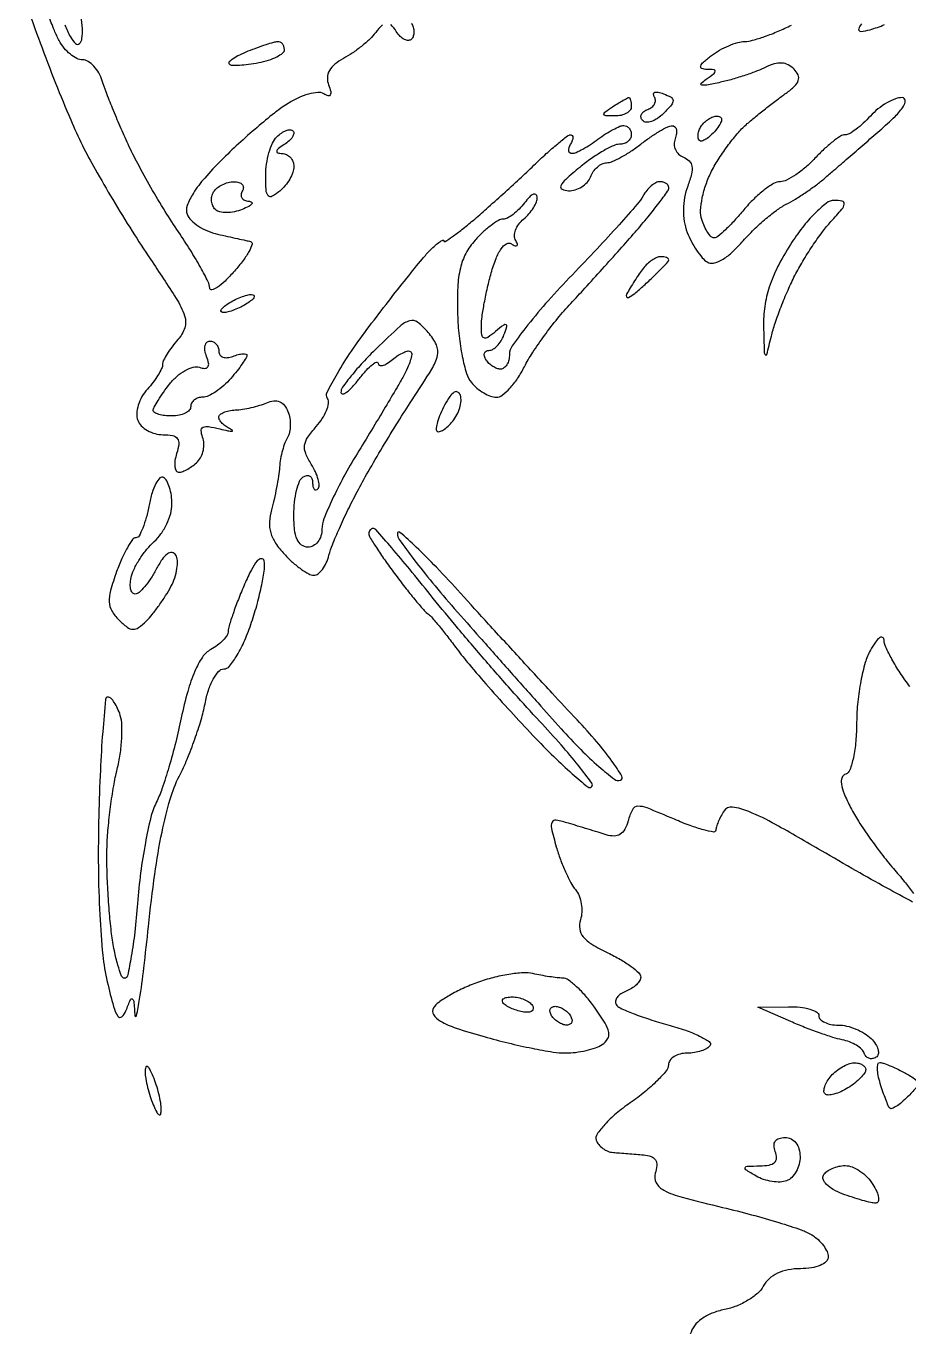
# Model space of a CAD drawing. Extents: x 0 to 102, y 0 to 135.
# Drawn here: x 52.32 to 60.29, y 84.24 to 95.99 of the extents above; entities that cross this region are included whole.
import ezdxf

# ---------------------------------------------------------------- set-up
doc = ezdxf.new("R2010")
doc.units = 0
doc.header["$MEASUREMENT"] = 0

msp = doc.modelspace()

# ---------------------------------------------------------------- linework, layer by layer
for points in [[(52.323381, 96.183348, 0.006838), (52.446433, 95.837102, 0.005697), (52.586404, 95.472488, 0.005755), (52.722183, 95.141643, 0.015534), (52.828522, 94.911006, 0.012869), (52.942819, 94.696113, 0.005879), (53.102487, 94.421286, 0.005818), (53.277543, 94.135577, 0.007978), (53.442077, 93.882958, -0.005807), (53.674665, 93.529221, -0.060254), (53.75026, 93.372592, -0.159661), (53.751625, 93.264706, -0.108311), (53.6901, 93.157197, 0.021214), (53.637159, 93.093461, 0.024453), (53.592426, 93.02833, 0.02458), (53.560381, 92.970196, 0.114149), (53.5518, 92.9331, -0.113682), (53.543269, 92.896064, -0.024747), (53.511509, 92.83824, -0.024578), (53.467144, 92.773516, -0.021383), (53.41464, 92.710262, 0.055548), (53.365889, 92.642633, 0.053335), (53.33243, 92.56502, 0.057722), (53.318291, 92.489527, 0.109494), (53.327384, 92.428651, 0.105094), (53.359674, 92.378915, 0.066639), (53.414787, 92.336802, 0.062548), (53.483237, 92.308309, 0.067482), (53.554846, 92.2986, -0.045119), (53.64147, 92.290767, -0.191947), (53.684691, 92.263692, -0.191997), (53.697431, 92.214315, -0.045145), (53.6787, 92.1294, 0.03796), (53.663416, 92.064545, 0.067942), (53.662329, 92.009902, 0.106771), (53.674707, 91.97359, 0.263223), (53.698379, 91.9602, 0.093453), (53.733156, 91.966757, 0.035207), (53.778084, 91.98808, 0.033366), (53.824936, 92.018789, 0.034636), (53.866669, 92.055109, 0.082538), (53.899347, 92.100815, 0.062377), (53.919455, 92.159255, 0.062249), (53.924558, 92.220984, 0.081313), (53.913091, 92.276372, -0.07408), (53.899974, 92.335441, -0.30647), (53.917346, 92.365494, -0.154817), (53.966011, 92.372585, -0.021197), (54.067752, 92.351444, 0.008194), (54.140677, 92.334301, 0.046697), (54.180161, 92.329493, 0.674016), (54.183058, 92.336112, 0.091907), (54.16515, 92.348731, -0.043), (54.12469, 92.371709, -0.048397), (54.090464, 92.400488, -0.054517), (54.066908, 92.430467, -0.140173), (54.0594, 92.456721, -0.22034), (54.070144, 92.479918, -0.072069), (54.10289, 92.500421, -0.055868), (54.15076, 92.515434, -0.038131), (54.20745, 92.522042, 0.028994), (54.274085, 92.52858, 0.017325), (54.352293, 92.543655, 0.017316), (54.429391, 92.564139, 0.028603), (54.492633, 92.587333, -0.076511), (54.55481, 92.603606, -0.125815), (54.60829, 92.595684, -0.125896), (54.651382, 92.563072, -0.076666), (54.683257, 92.507328, -0.052153), (54.699434, 92.447053, -0.044355), (54.703999, 92.381312, -0.046464), (54.697107, 92.32014, -0.087354), (54.678751, 92.274088, 0.05173), (54.655508, 92.225998, 0.021295), (54.633796, 92.156853, 0.020797), (54.616619, 92.08007, 0.025081), (54.60716, 92.006772, -0.018396), (54.597739, 91.925201, -0.008964), (54.580037, 91.821886, -0.008879), (54.557756, 91.714928, -0.01269), (54.533913, 91.620972, 0.056269), (54.515966, 91.510796, 0.083235), (54.527373, 91.413772, 0.076468), (54.571034, 91.319999, 0.040429), (54.650825, 91.219122, 0.023128), (54.724969, 91.146572, 0.027218), (54.801735, 91.085272, 0.027748), (54.871029, 91.041446, 0.127805), (54.916616, 91.0296, 0.168322), (54.954231, 91.042632, 0.064408), (54.993529, 91.082746, 0.054318), (55.028461, 91.141292, 0.043439), (55.053153, 91.210522, -0.032057), (55.084549, 91.305305, -0.008386), (55.147078, 91.452899, -0.008485), (55.224129, 91.61894, -0.008592), (55.30646, 91.781572, -0.008812), (55.406115, 91.962511, -0.004486), (55.537383, 92.186535, -0.004455), (55.676927, 92.415206, -0.006655), (55.803313, 92.61233, 0.007576), (55.98074, 92.890186, 0.079513), (56.03245, 93.014411, 0.171262), (56.022596, 93.109303, 0.066444), (55.949695, 93.221697, 0.048482), (55.853028, 93.314649, 0.247052), (55.782063, 93.327894, 0.11093), (55.695586, 93.278283, 0.007101), (55.482284, 93.077167, 0.012794), (55.358721, 92.951008, 0.01759), (55.254743, 92.831071, 0.014359), (55.176159, 92.727776, 0.162145), (55.161156, 92.6793, 0.461891), (55.176764, 92.666574, 0.117474), (55.211029, 92.681679, 0.045796), (55.26465, 92.730701, 0.018714), (55.3284, 92.8062, -0.016424), (55.392128, 92.882378, -0.038204), (55.445793, 92.933891, -0.085828), (55.481023, 92.953937, -0.511559), (55.495719, 92.943891, 0.287772), (55.507867, 92.925586, 0.169876), (55.534925, 92.923199, 0.078056), (55.576873, 92.941151, 0.033154), (55.626544, 92.977097, -0.028601), (55.678563, 93.015467, -0.043048), (55.728198, 93.042089, -0.051786), (55.769056, 93.054853, -0.251273), (55.791528, 93.048072, -0.240214), (55.799578, 93.023275, -0.033018), (55.787155, 92.968645, -0.031945), (55.762306, 92.901301, -0.02187), (55.726033, 92.828289, -0.006973), (55.667594, 92.725929, -0.001422), (55.561133, 92.546523, -0.001498), (55.436154, 92.338684, -0.001405), (55.30725, 92.127109, 0.012877), (55.185782, 91.91704, 0.015577), (55.083192, 91.713749, 0.01425), (55.007767, 91.539115, 0.095087), (54.99, 91.446537, -0.076236), (54.980441, 91.38421, -0.089424), (54.952723, 91.331321, -0.100747), (54.911495, 91.295965, -0.127702), (54.8631, 91.2834, -0.162841), (54.806643, 91.302288, -0.129215), (54.76657, 91.353068, -0.076643), (54.74319, 91.441633, -0.026284), (54.7362, 91.574507, -0.026918), (54.742411, 91.689788, -0.033489), (54.761051, 91.795461, -0.035556), (54.788086, 91.879097, -0.159713), (54.8208, 91.9179, -0.100119), (54.853054, 91.92982, -0.176926), (54.880549, 91.924367, -0.168389), (54.898967, 91.902102, -0.089607), (54.9054, 91.866493, 0.045364), (54.908724, 91.829936, 0.134074), (54.919548, 91.807407, 0.25958), (54.935365, 91.801662, 0.157752), (54.953562, 91.810962, 0.215492), (54.964924, 91.841064, 0.050137), (54.955893, 91.895708, 0.04295), (54.931646, 91.962172, 0.030656), (54.893867, 92.031829, -0.042158), (54.843336, 92.130334, -0.130741), (54.833755, 92.203783, -0.119469), (54.861694, 92.276221, -0.032422), (54.938593, 92.373137, 0.039094), (54.993173, 92.443839, 0.049906), (55.031134, 92.516837, 0.058787), (55.048498, 92.58149, 0.176424), (55.039363, 92.625571, -0.262073), (55.037022, 92.682693, -0.013438), (55.128816, 92.851307, -0.01853), (55.255952, 93.052985, -0.012095), (55.416641, 93.27631, -0.003042), (55.589874, 93.502313, -0.003662), (55.755533, 93.712535, -0.003133), (55.897395, 93.887611, -0.024542), (55.967765, 93.965251, -0.01489), (56.014639, 94.009413, -0.031545), (56.053952, 94.040099, -0.053047), (56.080953, 94.05463, -0.53291), (56.0898, 94.048687, 0.590966), (56.100737, 94.042665, 0.011548), (56.167198, 94.086905, 0.014919), (56.252177, 94.150205, 0.008025), (56.353282, 94.232994, 0.005723), (56.474633, 94.338063, 0.003015), (56.623062, 94.471188, 0.002999), (56.773432, 94.609352, 0.004617), (56.901687, 94.73085, -0.007971), (57.014398, 94.836198, -0.011637), (57.117246, 94.925033, -0.007234), (57.205339, 94.9955, -0.166571), (57.235398, 95.0058, -0.244666), (57.249345, 94.998541, -0.16454), (57.254495, 94.980949, -0.087781), (57.248496, 94.953666, -0.040528), (57.2319, 94.9212, 0.057732), (57.216793, 94.888963, 0.130142), (57.215078, 94.862242, 0.201145), (57.226466, 94.845298, 0.156598), (57.248057, 94.839291, 0.095989), (57.28457, 94.847866, 0.019315), (57.344634, 94.877677, 0.019743), (57.412828, 94.918444, 0.01732), (57.48072, 94.966191, -0.018293), (57.54861, 95.01374, -0.021005), (57.616801, 95.053913, -0.020657), (57.676838, 95.082847, -0.102298), (57.71337, 95.0904, -0.122851), (57.739468, 95.083889, -0.100768), (57.761699, 95.065549, -0.091028), (57.776634, 95.038116, -0.07942), (57.7818, 95.0058, -0.124036), (57.773663, 94.973502, -0.100338), (57.750736, 94.945928, -0.090247), (57.716447, 94.927322, -0.078453), (57.67605, 94.92078, 0.109484), (57.619681, 94.908052, 0.021314), (57.52681, 94.859372, 0.021717), (57.421424, 94.791995, 0.018593), (57.3165, 94.712322, 0.010462), (57.189676, 94.603851, 0.097301), (57.14637, 94.546687, 0.410922), (57.156987, 94.515222, 0.111814), (57.213405, 94.501242, 0.077853), (57.274656, 94.509575, 0.066403), (57.334145, 94.536371, 0.068341), (57.382923, 94.576817, 0.094183), (57.412806, 94.6251, -0.060809), (57.438631, 94.673765, -0.059213), (57.475603, 94.715276, -0.064331), (57.517604, 94.743788, -0.112586), (57.558201, 94.753881, 0.097869), (57.608828, 94.764914, 0.021925), (57.688623, 94.803807, 0.02194), (57.778333, 94.857734, 0.019673), (57.8664, 94.9212, -0.014772), (57.952691, 94.984681, -0.018081), (58.037069, 95.038593, -0.016759), (58.110202, 95.07844, -0.110302), (58.150401, 95.088519, -0.199793), (58.17411, 95.079365, -0.147848), (58.18809, 95.054627, -0.095624), (58.189246, 95.016297, -0.051517), (58.176893, 94.970501, 0.099646), (58.168545, 94.92121, 0.098086), (58.179829, 94.872227, 0.0978), (58.208976, 94.831134, 0.098434), (58.251495, 94.80432, -0.103883), (58.304487, 94.770097, -0.161818), (58.328862, 94.72205, -0.10144), (58.32508, 94.651495, -0.026901), (58.290548, 94.543518, 0.046171), (58.262091, 94.441112, 0.042161), (58.251751, 94.332025, 0.042707), (58.259865, 94.224239, 0.050749), (58.286276, 94.125718, 0.030182), (58.323491, 94.043197, 0.02776), (58.371314, 93.963328, 0.02885), (58.422043, 93.896972, 0.076858), (58.467238, 93.858361, 0.192948), (58.524246, 93.848437, 0.077941), (58.599346, 93.877084, 0.055783), (58.68661, 93.940901, 0.029395), (58.78011, 94.037493, -0.021199), (58.874089, 94.137816, -0.01684), (58.983527, 94.23814, -0.017152), (59.091451, 94.324348, -0.040301), (59.178827, 94.379023, 0.018041), (59.262894, 94.426562, 0.010852), (59.359228, 94.488641, 0.010862), (59.45245, 94.554613, 0.01861), (59.526824, 94.614119, 0.000516), (59.60997, 94.686028, 0.000149), (59.738153, 94.797184, 0.00015), (59.882519, 94.922526, 0.00016), (60.0237, 95.045256, 0.01386), (60.16146, 95.171966, 0.049609), (60.238464, 95.263332, 0.162323), (60.253609, 95.316131, 0.3969), (60.227162, 95.341911, 0.09586), (60.164572, 95.330898, 0.039983), (60.086882, 95.293825, 0.037661), (60.007658, 95.239574, 0.039897), (59.9391, 95.175, -0.02256), (59.874936, 95.110227, -0.026993), (59.80877, 95.055502, -0.027362), (59.749185, 95.016263, -0.132681), (59.710448, 95.0058, 0.145004), (59.669894, 94.993786, 0.021437), (59.599529, 94.943672, 0.022668), (59.519492, 94.875286, 0.01775), (59.438909, 94.7943, -0.027407), (59.355192, 94.713351, -0.030316), (59.265776, 94.644928, -0.031759), (59.18321, 94.596655, -0.11692), (59.12477, 94.5828, 0.134393), (59.065735, 94.56664, 0.031139), (58.97976, 94.508246, 0.029963), (58.885931, 94.426152, 0.025428), (58.797, 94.329, -0.012783), (58.712421, 94.231778, -0.017919), (58.631703, 94.149754, -0.014349), (58.561723, 94.087266, -0.176861), (58.52868, 94.0752, -0.200575), (58.502581, 94.086108, -0.046679), (58.471858, 94.12366, -0.041018), (58.441988, 94.177006, -0.030287), (58.417642, 94.240172, -0.091638), (58.407325, 94.322571, -0.035566), (58.422206, 94.437019, -0.033726), (58.456449, 94.561801, -0.035513), (58.506706, 94.678627, -0.02418), (58.574015, 94.794673, -0.017511), (58.659516, 94.917276, -0.017758), (58.749148, 95.02823, -0.036446), (58.828315, 95.107006, -0.006569), (58.90961, 95.175054, -0.004264), (59.005273, 95.251667, -0.004287), (59.099967, 95.32488, -0.008121), (59.1777, 95.381955, 0.032826), (59.255476, 95.445201, 0.126036), (59.28895, 95.497231, 0.186793), (59.286549, 95.546807, 0.090283), (59.250233, 95.600142, 0.083467), (59.197765, 95.638106, 0.098159), (59.138632, 95.654099, 0.086045), (59.071765, 95.647172, 0.049975), (58.996433, 95.61754, -0.026641), (58.918428, 95.582578, -0.011404), (58.810904, 95.543903, -0.011247), (58.694178, 95.507798, -0.014544), (58.5855, 95.480233, -0.00777), (58.463282, 95.454977, -0.104166), (58.417751, 95.455858, -0.592586), (58.413108, 95.472378, -0.045016), (58.4586, 95.509535, 0.009827), (58.528483, 95.558855, 0.223487), (58.539898, 95.579908, 0.40454), (58.528223, 95.593443, 0.019899), (58.46358, 95.596705, -0.084652), (58.418119, 95.604955, -0.407392), (58.407792, 95.626407, -0.133823), (58.431886, 95.662303, -0.016507), (58.50588, 95.722209, -0.033538), (58.57867, 95.769952, -0.02811), (58.661532, 95.810723, -0.029042), (58.741762, 95.839372, -0.066345), (58.805152, 95.849109, 0.062642), (58.875786, 95.859427, 0.016466), (58.985118, 95.893617, 0.016455), (59.108003, 95.941128, 0.0162), (59.228152, 95.996848, -0.005911)], [(55.536152, 96.000576, 0.024472), (55.474842, 95.929069, -0.038927), (55.421593, 95.870475, -0.019697), (55.346302, 95.804978, -0.019438), (55.262795, 95.743104, -0.027356), (55.1835, 95.695128, 0.048588), (55.104899, 95.642896, 0.094675), (55.056665, 95.585444, 0.116979), (55.038921, 95.52296, 0.102914), (55.049827, 95.455931, -0.027378), (55.068958, 95.39655, -0.190191), (55.065402, 95.366801, -0.35632), (55.045608, 95.358633, -0.065174), (55.006766, 95.376138, 0.160817), (54.953628, 95.388842, 0.046541), (54.86951, 95.373774, 0.041596), (54.772212, 95.337882, 0.034066), (54.675145, 95.284266, 0.025007), (54.560518, 95.201953, 0.008735), (54.403915, 95.072641, 0.00865), (54.236252, 94.924097, 0.009992), (54.081857, 94.776678, 0.018134), (53.931488, 94.615997, 0.038103), (53.829462, 94.478915, 0.050462), (53.773761, 94.367281, 0.184136), (53.773933, 94.289497, 0.107335), (53.809209, 94.235685, 0.048673), (53.875078, 94.182482, 0.045115), (53.958421, 94.137816, 0.04652), (54.047581, 94.10937, -0.000419), (54.138537, 94.089345, -0.000453), (54.227165, 94.06967, -0.000426), (54.30317, 94.052658, -0.002182), (54.345335, 94.042988, -0.431504), (54.359087, 94.019315, -0.052367), (54.333335, 93.957213, -0.036686), (54.279015, 93.872666, -0.019139), (54.199958, 93.775438, -0.018528), (54.115285, 93.685995, -0.042685), (54.043931, 93.627054, -0.094751), (53.997129, 93.606368, -0.473916), (53.977473, 93.621557, 0.110211), (53.962902, 93.679272, 0.010173), (53.893449, 93.81037, 0.012726), (53.802471, 93.96459, 0.009645), (53.695188, 94.129157, -0.011432), (53.575382, 94.314376, -0.007638), (53.446408, 94.531499, -0.007692), (53.327773, 94.745926, -0.014962), (53.240924, 94.9212, -0.005398), (53.16973, 95.080915, -0.005023), (53.100234, 95.245985, -0.005012), (53.041408, 95.393949, -0.016912), (53.007235, 95.49225, 0.053063), (52.975872, 95.565052, 0.059321), (52.930812, 95.626685, 0.067793), (52.879569, 95.668601, 0.138433), (52.829976, 95.6826, -0.118544), (52.777954, 95.695109, -0.054165), (52.719163, 95.733644, -0.049349), (52.663095, 95.789897, -0.048473), (52.618755, 95.856368, -0.025219), (52.575412, 95.948203, -0.007945), (52.519837, 96.089536, -0.007913)], [(52.669484, 95.998661, 0.041094), (52.719932, 95.891272, 0.064018), (52.76675, 95.829579, 0.416666), (52.801873, 95.829433, 0.169676), (52.82418, 95.875701, 0.036738), (52.827752, 95.965736, 0.034375), (52.816412, 96.075969, 0.027023)], [(55.797179, 96.015371, -0.067766), (55.81435, 95.976738, -0.070172), (55.820297, 95.935382, -0.077348), (55.814538, 95.897712, -0.120407), (55.797572, 95.869772, -0.201869), (55.770044, 95.858552, -0.114423), (55.734493, 95.867223, -0.080797), (55.695897, 95.895265, -0.050248), (55.660592, 95.93885, 0.035271), (55.61157, 96.003213, 0.229395)], [(59.858618, 96.007492, 0.103346), (59.833677, 95.963263, 0.531342), (59.85201, 95.940091, 0.050825), (59.937009, 95.955285, 0.031137), (60.067851, 96.001673, 0.014837)], [(60.295569, 90.025491, -0.016831), (60.207463, 90.149443, -0.019621), (60.132555, 90.272989, -0.018982), (60.077852, 90.381257, -0.101518), (60.063002, 90.445385, 0.254319), (60.049744, 90.468366, 0.306919), (60.025369, 90.467241, 0.079489), (59.985964, 90.426637, 0.023119), (59.9391, 90.3528, 0.060658), (59.892347, 90.241645, 0.02206), (59.852831, 90.07503, 0.021493), (59.825234, 89.887062, 0.023989), (59.815198, 89.7042, -0.01953), (59.807239, 89.530982, -0.03066), (59.785524, 89.383588, -0.032117), (59.754675, 89.272888, -0.232311), (59.716418, 89.235173, 0.228106), (59.683405, 89.203143, 0.124706), (59.677429, 89.145799, 0.063667), (59.701896, 89.05789, 0.019661), (59.7603, 88.933165, 0.023281), (59.832287, 88.808538, 0.011131), (59.935601, 88.655105, 0.011009), (60.050804, 88.499369, 0.015407), (60.160946, 88.365842, -0.010625), (60.256905, 88.25175, -0.020558), (60.327801, 88.155915, -0.021971)], [(60.320466, 88.079209, -0.001666), (60.083757, 88.207926, -0.004629), (59.810296, 88.361119, -0.003011), (59.497121, 88.542902, 0.005962), (59.083033, 88.780004, 0.029925), (58.842437, 88.89571, 0.059765), (58.693627, 88.936741, 0.297233), (58.618502, 88.902452, 0.020593), (58.590576, 88.854083, 0.020688), (58.566769, 88.803653, 0.021031), (58.549739, 88.758082, 0.073669), (58.544495, 88.727256, -0.458809), (58.525387, 88.711516, -0.022063), (58.434149, 88.731476, -0.02335), (58.313663, 88.769565, -0.013022), (58.170665, 88.8265, 0.005755), (57.923413, 88.929132, 0.104339), (57.839635, 88.94386, 0.272777), (57.790949, 88.912893, 0.054031), (57.752664, 88.812319, -0.057619), (57.723098, 88.736294, -0.130615), (57.681555, 88.691319, -0.143225), (57.625929, 88.675277, -0.075097), (57.554148, 88.686395, 0.000786), (57.482182, 88.708815, 0.000393), (57.391119, 88.736948, 0.00039), (57.296838, 88.765914, 0.000577), (57.214075, 88.791167, 0.028352), (57.103622, 88.817997, 0.331529), (57.066198, 88.799519, 0.179999), (57.059934, 88.745626, 0.009709), (57.104771, 88.576998, 0.018636), (57.141513, 88.464838, 0.016894), (57.18761, 88.351931, 0.01719), (57.235756, 88.253714, 0.050685), (57.277635, 88.191361, -0.079898), (57.310374, 88.135901, -0.052302), (57.330166, 88.064192, -0.051303), (57.334911, 87.988092, -0.066872), (57.322857, 87.91943, 0.112898), (57.315999, 87.83648, 0.137878), (57.347376, 87.765531, 0.085102), (57.426213, 87.697688, 0.02396), (57.569668, 87.620639, -0.019712), (57.683325, 87.560832, -0.027689), (57.779235, 87.498109, -0.026834), (57.849708, 87.440159, -0.210256), (57.8664, 87.40222, -0.141184), (57.85685, 87.369072, -0.060582), (57.827548, 87.332988, -0.053215), (57.784734, 87.299664, -0.047203), (57.734138, 87.274549, 0.054682), (57.686638, 87.250081, 0.085045), (57.653154, 87.218598, 0.116412), (57.638542, 87.18541, 0.186241), (57.644177, 87.155351, 0.148916), (57.681025, 87.12293, 0.012593), (57.798762, 87.073052, 0.015838), (57.945325, 87.02057, 0.011582), (58.111022, 86.971299, -0.016998), (58.270735, 86.92192, -0.030043), (58.398086, 86.868988, -0.033258), (58.484657, 86.819365, -0.404466), (58.492091, 86.785346, -0.126842), (58.463925, 86.758313, -0.046524), (58.41315, 86.735664, -0.042399), (58.35045, 86.720198, -0.039293), (58.284407, 86.715, 0.062324), (58.221383, 86.707113, 0.078761), (58.167493, 86.683936, 0.094778), (58.130804, 86.649594, 0.150903), (58.116989, 86.60925, -0.167194), (58.096324, 86.554626, -0.024018), (58.014523, 86.465222, -0.025068), (57.903532, 86.365571, -0.019035), (57.772675, 86.267443, 0.023326), (57.644493, 86.169592, 0.033677), (57.541756, 86.07077, 0.035718), (57.472957, 85.983228, 0.233201), (57.465566, 85.929402, 0.092118), (57.487503, 85.889763, 0.064752), (57.524816, 85.854843, 0.062913), (57.571126, 85.829705, 0.075113), (57.61953, 85.818795, -0.001127), (57.676409, 85.814578, -0.00054), (57.749423, 85.808919, -0.000535), (57.825627, 85.802849, -0.000764), (57.893251, 85.797286, -0.067353), (57.960295, 85.782426, -0.165313), (57.999037, 85.751078, -0.158408), (58.011607, 85.701572, -0.060517), (57.998265, 85.630842, 0.203334), (58.006395, 85.544484, 0.152655), (58.0755, 85.477104, 0.052647), (58.240965, 85.413953, 0.006968), (58.605167, 85.322717, -0.007637), (58.867101, 85.256728, -0.0091), (59.111921, 85.186257, -0.008063), (59.315704, 85.119946, -0.056943), (59.409603, 85.075225, -0.046847), (59.466526, 85.031783, -0.046133), (59.514691, 84.978297, -0.050009), (59.547748, 84.92327, -0.110706), (59.5584, 84.87575, -0.207475), (59.540135, 84.833626, -0.087927), (59.487462, 84.799335, -0.06323), (59.407143, 84.776637, -0.037296), (59.307577, 84.7692, 0.046933), (59.196478, 84.758749, 0.063263), (59.100526, 84.727594, 0.071414), (59.024552, 84.677503, 0.088711), (58.972181, 84.611176, -0.09109), (58.920836, 84.546774, -0.043171), (58.834732, 84.484027, -0.04087), (58.730515, 84.432163, -0.045702), (58.623031, 84.400236, 0.043973), (58.509039, 84.366804, 0.06291), (58.416618, 84.316454, 0.073495), (58.350512, 84.252199, 0.099598), (58.314059, 84.17756, -0.035375)]]:
    msp.add_lwpolyline(points, format="xyb")
for points in [[(54.58815, 95.846438, 0.049326), (54.551896, 95.839732, 0.008143), (54.483815, 95.81884, 0.008879), (54.404299, 95.791445, 0.007743), (54.322067, 95.76002, 0.018647), (54.246714, 95.726567, 0.034533), (54.188779, 95.693078, 0.044918), (54.152924, 95.663909, 0.419792), (54.152867, 95.645953, 0.18961), (54.177798, 95.635286, 0.01835), (54.24482, 95.635767, 0.021268), (54.327398, 95.642919, 0.015217), (54.41895, 95.657633, 0.029172), (54.508052, 95.680206, 0.041981), (54.583259, 95.711151, 0.049041), (54.636236, 95.745277, 0.229013), (54.6516, 95.777062, 0.084903), (54.646788, 95.805194, 0.100845), (54.632962, 95.828271, 0.110191), (54.612339, 95.842699, 0.119388)], [(58.071332, 95.377314, -0.036385), (58.140438, 95.344853, -0.270541), (58.158092, 95.314755, -0.182118), (58.143502, 95.275786, -0.01672), (58.071697, 95.199012, -0.046055), (58.018044, 95.154426, -0.067519), (57.963309, 95.126865, -0.089539), (57.915982, 95.119565, -0.201814), (57.883521, 95.134211, -0.137512), (57.869444, 95.16156, -0.1596), (57.872774, 95.190524, -0.126672), (57.894177, 95.216829, -0.07335), (57.930377, 95.236108, 0.078966), (57.967413, 95.256366, 0.109419), (57.991564, 95.28535, 0.127379), (57.999067, 95.318385, 0.13163), (57.989433, 95.350457, -0.147011), (57.982871, 95.374964, -0.31582), (57.994012, 95.389863, -0.134663), (58.024649, 95.391371, -0.036982)], [(57.76065, 95.342905, -0.309048), (57.76883, 95.33802, -0.04613), (57.775587, 95.318968, -0.038557), (57.780271, 95.291932, -0.023625), (57.7818, 95.2596, -0.17131), (57.770443, 95.227425, -0.095191), (57.73831, 95.200232, -0.075283), (57.690385, 95.18207, -0.055234), (57.63375, 95.176295, -0.011938), (57.550934, 95.178998, -0.327416), (57.535061, 95.192081, -0.309569), (57.542347, 95.211933, -0.011213), (57.6126, 95.2596, -0.006384), (57.662752, 95.29111, -0.008918), (57.708436, 95.317899, -0.005891), (57.747181, 95.339103, -0.107356)], [(58.558552, 95.175, -0.176123), (58.586719, 95.164761, -0.256649), (58.596087, 95.140679, -0.110288), (58.58139, 95.100557, -0.030483), (58.541503, 95.046056, -0.030935), (58.497689, 94.999454, -0.05004), (58.454552, 94.966361, -0.066988), (58.418223, 94.950112, -0.274667), (58.395773, 94.955827, -0.161573), (58.385024, 94.97725, -0.069134), (58.384811, 95.009675, -0.058241), (58.394352, 95.047386, -0.04739), (58.412821, 95.084771, -0.0641), (58.440823, 95.119286, -0.051744), (58.478632, 95.148495, -0.053409), (58.520015, 95.168366, -0.085443)], [(54.72811, 95.04209, -0.240385), (54.735722, 95.018616, -0.102374), (54.72368, 94.986843, -0.069154), (54.693521, 94.951355, -0.041121), (54.64915, 94.917896, 0.020154), (54.596581, 94.881605, 0.175945), (54.58134, 94.858237, 0.409422), (54.590587, 94.843072, 0.058507), (54.63045, 94.837895, -0.109011), (54.670797, 94.828473, -0.098523), (54.705136, 94.802747, -0.094047), (54.72817, 94.764653, -0.089314), (54.7362, 94.720059, -0.086594), (54.727082, 94.667803, -0.04354), (54.698923, 94.606815, -0.041499), (54.657856, 94.547109, -0.048188), (54.6093, 94.4982, -0.044459), (54.540797, 94.450945, -0.352675), (54.505396, 94.456771, -0.170577), (54.486073, 94.503557, -0.013445), (54.4824, 94.640121, -0.036159), (54.489786, 94.742119, -0.034022), (54.511807, 94.844141, -0.035865), (54.54403, 94.931788, -0.090594), (54.58251, 94.98747, -0.043495), (54.624174, 95.022454, -0.063244), (54.666575, 95.04481, -0.082925), (54.703232, 95.05199, -0.206186)], [(54.196286, 94.5828, -0.069308), (54.241005, 94.576571, -0.14379), (54.27055, 94.557949, -0.190139), (54.280533, 94.53034, -0.131946), (54.2709, 94.4982, 0.111856), (54.259677, 94.465519, 0.171987), (54.266504, 94.436705, 0.152911), (54.291006, 94.416315, 0.084433), (54.329357, 94.407654, -0.134141), (54.355291, 94.39905, -0.43638), (54.357867, 94.383171, -0.108309), (54.329711, 94.359795, -0.022423), (54.2709, 94.332659, -0.045642), (54.200764, 94.311253, -0.049825), (54.129959, 94.303758, -0.055811), (54.068815, 94.31024, -0.133297), (54.028701, 94.331234, -0.100314), (54.005118, 94.364015, -0.080874), (53.993843, 94.40601, -0.078503), (53.996333, 94.450595, -0.085483), (54.012544, 94.490829, -0.085122), (54.043634, 94.526033, -0.053417), (54.089965, 94.555783, -0.051795), (54.143529, 94.575981, -0.064361)], [(58.039804, 94.5828, 0.123774), (58.0039, 94.573774, 0.051294), (57.96216, 94.545517, 0.046546), (57.921505, 94.504437, 0.044267), (57.88838, 94.455881, -0.050988), (57.834507, 94.379143, -0.004125), (57.671462, 94.19408, -0.005523), (57.472275, 93.976603, -0.004216), (57.249676, 93.742871, 0.010539), (57.032215, 93.508675, 0.014754), (56.848755, 93.289879, 0.011019), (56.707378, 93.102447, 0.157329), (56.682, 93.02379, -0.057938), (56.676086, 92.972926, -0.077125), (56.658615, 92.929866, -0.095932), (56.63276, 92.901013, -0.163651), (56.602393, 92.8908, -0.089642), (56.568081, 92.897001, -0.053229), (56.530811, 92.915651, -0.051032), (56.496405, 92.943039, -0.06081), (56.4705, 92.9754, -0.072176), (56.456452, 93.007768, -0.147995), (56.457232, 93.035149, -0.188867), (56.472326, 93.053226, -0.126107), (56.498756, 93.06, 0.141463), (56.533476, 93.070024, 0.060509), (56.571292, 93.100792, 0.053137), (56.606233, 93.145743, 0.047078), (56.632585, 93.198866, 0.012731), (56.659608, 93.275029, 0.389672), (56.651916, 93.291905, 0.27071), (56.629769, 93.289038, 0.008807), (56.557037, 93.230807, -0.02239), (56.486261, 93.177232, -0.251248), (56.45236, 93.173458, -0.278599), (56.432801, 93.199404, -0.026383), (56.428672, 93.282291, -0.034919), (56.434654, 93.364334, -0.010477), (56.455061, 93.487996, -0.010447), (56.483855, 93.626206, -0.011147), (56.517846, 93.760116, -0.024564), (56.560667, 93.889332, -0.0595), (56.607733, 93.978004, -0.106326), (56.655071, 94.022291, -0.280484), (56.699646, 94.021994, 0.03537), (56.733315, 94.004343, 0.277005), (56.750134, 94.006513, 0.332617), (56.754075, 94.021338, 0.042822), (56.738303, 94.052543, -0.145139), (56.727016, 94.094082, -0.08334), (56.736858, 94.145463, -0.071016), (56.765722, 94.198634, -0.059806), (56.809831, 94.245173, 0.041379), (56.85783, 94.292225, 0.040052), (56.898006, 94.347029, 0.042868), (56.925263, 94.401109, 0.102698), (56.933109, 94.445109, 0.236086), (56.921478, 94.466817, 0.267197), (56.898196, 94.468989, 0.093193), (56.861517, 94.44308, 0.030168), (56.818033, 94.39245, -0.032032), (56.769002, 94.335791, -0.035441), (56.714668, 94.28789, -0.038039), (56.663, 94.254358, -0.125559), (56.62397, 94.2444, 0.135687), (56.581854, 94.232756, 0.026672), (56.51613, 94.188485, 0.026506), (56.442909, 94.126922, 0.021883), (56.371548, 94.05405, 0.060335), (56.288674, 93.935637, 0.064915), (56.238941, 93.803695, 0.047765), (56.215578, 93.632151, 0.016879), (56.214052, 93.383865, 0.020298), (56.227268, 93.190377, 0.022699), (56.25596, 93.005762, 0.022765), (56.294372, 92.852187, 0.100868), (56.33811, 92.770515, 0.045212), (56.38896, 92.719429, 0.040557), (56.449964, 92.67622, 0.042853), (56.511501, 92.646528, 0.091227), (56.563286, 92.637, 0.165698), (56.616627, 92.655176, 0.042142), (56.68503, 92.717767, 0.038304), (56.755335, 92.806702, 0.030738), (56.81713, 92.91195, -0.027423), (56.890228, 93.038362, -0.013018), (56.997273, 93.193113, -0.01286), (57.117907, 93.349546, -0.017782), (57.234527, 93.483, 0.003208), (57.362772, 93.621402, 0.001699), (57.520073, 93.794538, 0.00169), (57.679767, 93.972719, 0.002618), (57.816325, 94.127754, 0.007041), (57.932758, 94.265205, 0.010317), (58.030937, 94.389617, 0.006068), (58.109381, 94.496012, 0.157068), (58.1202, 94.529604, 0.149245), (58.114007, 94.54989, 0.098732), (58.096584, 94.567174, 0.082063), (58.070541, 94.578828, 0.064344)], [(59.613584, 94.4136, 0.166895), (59.542466, 94.389181, 0.031561), (59.438223, 94.296904, 0.030603), (59.325114, 94.168439, 0.023894), (59.218137, 94.016337, 0.023243), (59.102247, 93.813318, 0.038693), (59.026531, 93.631639, 0.043555), (58.985564, 93.45704, 0.042189), (58.97486, 93.276087, 0.001329), (58.981268, 93.046458, 0.160862), (58.991188, 93.019244, 0.620691), (59.004083, 93.021975, 0.003067), (59.045307, 93.1869, -0.021913), (59.079667, 93.305222, -0.010673), (59.133285, 93.453126, -0.010564), (59.195721, 93.604905, -0.015017), (59.258043, 93.7368, -0.017169), (59.328538, 93.864084, -0.012221), (59.415778, 94.001836, -0.012359), (59.505574, 94.129303, -0.025573), (59.583043, 94.22325, 0.008947), (59.681492, 94.334865, 0.137309), (59.702784, 94.381046, 0.400937), (59.685428, 94.406223, 0.051202)], [(58.045959, 93.906, 0.106917), (58.011707, 93.898591, 0.042425), (57.969501, 93.874936, 0.039506), (57.926711, 93.840713, 0.039747), (57.889931, 93.80025, 0.013331), (57.853621, 93.750621, 0.007396), (57.811867, 93.688287, 0.007372), (57.771424, 93.623873, 0.011801), (57.73903, 93.5676, 0.249601), (57.738805, 93.543909, 0.409794), (57.756354, 93.538224, 0.054982), (57.812285, 93.574425, 0.013639), (57.895058, 93.645797, 0.006245), (57.981341, 93.726392, 0.009495), (58.054065, 93.79874, 0.004695), (58.113427, 93.861247, 0.189785), (58.1202, 93.878447, 0.238315), (58.114861, 93.889012, 0.070019), (58.098392, 93.897906, 0.053604), (58.074394, 93.90399, 0.035305)], [(54.3555, 93.565009, -0.190341), (54.37515, 93.557247, -0.335455), (54.377972, 93.540919, -0.102785), (54.3567, 93.514671, -0.027796), (54.3132, 93.483, -0.026766), (54.258404, 93.45161, -0.024204), (54.198726, 93.425081, -0.024967), (54.142929, 93.406592, -0.067616), (54.1017, 93.400991, -0.190341), (54.08205, 93.408753, -0.335455), (54.079228, 93.425081, -0.102785), (54.1005, 93.451329, -0.027796), (54.144, 93.483, -0.026766), (54.198796, 93.51439, -0.024204), (54.258474, 93.540919, -0.024967), (54.314271, 93.559408, -0.067616)], [(53.977455, 93.1446, -0.113529), (54.008714, 93.13741, -0.100281), (54.035329, 93.11709, -0.093977), (54.053187, 93.08671, -0.086218), (54.0594, 93.050949, 0.158089), (54.069658, 93.019315, 0.151946), (54.096677, 92.999112, 0.112257), (54.137748, 92.994289, 0.06502), (54.1863, 93.005994, -0.02524), (54.234976, 93.021905, -0.046705), (54.275923, 93.029024, -0.07023), (54.303989, 93.027297, -0.356304), (54.3132, 93.016012, -0.142276), (54.306504, 92.992955, -0.010961), (54.2704, 92.938709, -0.014319), (54.223308, 92.875167, -0.01042), (54.167498, 92.807167, -0.033275), (54.103767, 92.742048, -0.034767), (54.032843, 92.686987, -0.037077), (53.965236, 92.64859, -0.111052), (53.913698, 92.637, 0.076723), (53.872401, 92.630625, 0.089679), (53.837354, 92.612149, 0.100762), (53.813925, 92.584664, 0.126938), (53.8056, 92.5524, -0.191087), (53.792785, 92.520093, -0.088204), (53.755897, 92.492651, -0.068025), (53.701154, 92.474034, -0.048028), (53.6364, 92.4678, -0.028029), (53.57157, 92.471437, -0.043983), (53.516903, 92.482519, -0.05469), (53.478569, 92.498598, -0.27255), (53.4672, 92.517906, -0.126674), (53.47472, 92.547112, -0.013103), (53.510942, 92.608903, -0.015634), (53.559081, 92.68116, -0.011892), (53.616109, 92.75732, -0.045523), (53.68184, 92.826824, -0.052883), (53.756048, 92.879428, -0.060788), (53.827289, 92.908674, -0.148548), (53.88339, 92.90717, 0.066068), (53.933399, 92.897562, 0.267598), (53.96008, 92.910951, 0.199969), (53.966597, 92.9452, 0.03995), (53.948636, 93.006156, -0.050806), (53.93425, 93.05919, -0.092409), (53.935187, 93.103932, -0.141799), (53.950717, 93.133262, -0.203262)], [(56.238873, 92.65508, 0.182817), (56.215595, 92.683668, 0.278487), (56.184489, 92.683126, 0.104114), (56.144442, 92.644437, 0.025951), (56.097121, 92.566079, 0.02102), (56.059354, 92.48777, 0.030752), (56.033418, 92.415788, 0.031159), (56.02024, 92.357426, 0.240789), (56.02859, 92.33161, 0.278053), (56.050212, 92.32625, 0.065404), (56.085533, 92.342451, 0.049108), (56.12755, 92.374979, 0.030295), (56.170343, 92.420611, 0.053406), (56.207696, 92.476883, 0.048775), (56.233643, 92.541503, 0.052006), (56.245118, 92.604405, 0.099898)], [(53.561076, 91.912167, 0.349391), (53.528168, 91.908243, 0.074147), (53.491602, 91.858283, 0.048488), (53.456986, 91.773321, 0.026143), (53.430343, 91.66336, -0.019585), (53.404486, 91.550183, -0.029947), (53.372477, 91.454762, -0.029913), (53.339125, 91.384528, -0.273437), (53.311162, 91.368, 0.244478), (53.280425, 91.352016, 0.023332), (53.233684, 91.278291, 0.025578), (53.183901, 91.179614, 0.017282), (53.136959, 91.062608, 0.01703), (53.081366, 90.890785, 0.080952), (53.069314, 90.788522, 0.122615), (53.092743, 90.70951, 0.063367), (53.156221, 90.627522, 0.031543), (53.231625, 90.561076, 0.155927), (53.284126, 90.541917, 0.169291), (53.335517, 90.557525, 0.038804), (53.405496, 90.61741, 0.027719), (53.458597, 90.67675, 0.013537), (53.519876, 90.757781, 0.013384), (53.579221, 90.84572, 0.018871), (53.626951, 90.927344, 0.041066), (53.661591, 91.007194, 0.04426), (53.681665, 91.089666, 0.048802), (53.685527, 91.162784, 0.127896), (53.670155, 91.212626, 0.229197), (53.636952, 91.23375, 0.189134), (53.59595, 91.222936, 0.086004), (53.547363, 91.17258, 0.028331), (53.494341, 91.083978, -0.024167), (53.44407, 90.998367, -0.032015), (53.389876, 90.926076, -0.033349), (53.339083, 90.874108, -0.184594), (53.303218, 90.8604, -0.244463), (53.278428, 90.873291, -0.106312), (53.263548, 90.908493, -0.070268), (53.261018, 90.961389, -0.040839), (53.272054, 91.024121, -0.054131), (53.299929, 91.097302, -0.027546), (53.349517, 91.182487, -0.027001), (53.410942, 91.265639, -0.036268), (53.475634, 91.333333, 0.05679), (53.537171, 91.403244, 0.041364), (53.589175, 91.492896, 0.042029), (53.624685, 91.587539, 0.068843), (53.6364, 91.672219, 0.035835), (53.630843, 91.749661, 0.040245), (53.614274, 91.822479, 0.04414), (53.590059, 91.880989, 0.134961)], [(55.451697, 91.4526, 0.123118), (55.436938, 91.44891, 0.100772), (55.424367, 91.438516, 0.090941), (55.415921, 91.42297, 0.079239), (55.413, 91.404655, 0.138144), (55.42163, 91.374016, 0.006065), (55.4812, 91.27926, 0.009886), (55.556217, 91.167974, 0.00686), (55.645169, 91.045105, 0.005486), (55.738778, 90.922302, 0.00696), (55.828029, 90.811073, 0.005592), (55.90499, 90.719944, 0.055523), (55.941647, 90.685973, -0.053977), (55.977357, 90.653085, -0.006626), (56.046274, 90.572155, -0.007778), (56.125631, 90.473335, -0.006352), (56.207519, 90.365244, 0.016342), (56.317015, 90.226556, 0.004926), (56.492285, 90.02299, 0.004931), (56.693497, 89.798404, 0.005339), (56.89389, 89.58377, 0.008341), (57.082957, 89.392061, 0.013878), (57.249263, 89.237781, 0.007503), (57.389876, 89.118103, 0.38658), (57.422876, 89.119676, 0.373103), (57.425301, 89.153685, 0.006524), (57.303759, 89.311565, 0.012919), (57.148358, 89.497963, 0.007816), (56.955336, 89.71088, -0.006288), (56.724928, 89.963481, -0.003637), (56.453931, 90.272689, -0.003634), (56.186527, 90.5869, -0.006094), (55.967006, 90.855254, 0.003703), (55.781512, 91.084237, 0.005885), (55.619031, 91.27713, 0.001763), (55.47626, 91.441454, 0.216266)], [(56.241491, 90.867031, 0.006841), (56.023491, 91.101724, 0.012779), (55.839689, 91.284653, 0.009304), (55.694189, 91.417201, 0.630306), (55.670441, 91.407033, 0.168082), (55.687151, 91.351368, 0.006187), (55.819897, 91.171978, 0.010662), (55.986295, 90.962271, 0.007222), (56.184339, 90.730233, 0.000715), (56.414942, 90.468575, 0.000472), (56.68077, 90.168386, 0.000475), (56.939822, 89.876963, 0.000919), (57.14756, 89.644573, 0.012387), (57.32491, 89.456499, 0.018819), (57.48892, 89.302992, 0.013916), (57.628786, 89.188289, 0.253508), (57.683786, 89.179273, 0.47885), (57.696823, 89.215717, 0.018392), (57.605935, 89.352524, 0.020983), (57.470323, 89.525419, 0.011676), (57.291615, 89.724931, -0.001713), (57.06618, 89.96674, -0.000869), (56.784021, 90.272544, -0.000863), (56.493905, 90.589166, -0.001289)], [(54.467672, 91.160403, 0.379338), (54.442926, 91.17888, 0.200822), (54.406351, 91.159832, 0.055044), (54.353583, 91.080041, 0.016983), (54.29205, 90.949458, 0.007868), (54.235356, 90.811794, 0.009941), (54.18749, 90.682688, 0.008238), (54.151487, 90.573567, 0.075697), (54.144, 90.524396, -0.143524), (54.133166, 90.48743, -0.047524), (54.097919, 90.442498, -0.042728), (54.047159, 90.397505, -0.037126), (53.987129, 90.359398, 0.123708), (53.911713, 90.290874, 0.044747), (53.842115, 90.162756, 0.034434), (53.778115, 89.981462, 0.016834), (53.720572, 89.743072, -0.010904), (53.67, 89.522108, -0.010183), (53.608775, 89.298426, -0.010214), (53.54631, 89.102046, -0.033835), (53.494012, 88.976969, 0.056645), (53.445498, 88.844274, 0.013408), (53.396162, 88.613404, 0.013629), (53.353564, 88.343356, 0.01306), (53.325029, 88.067519, -0.008845), (53.300435, 87.808453, -0.014501), (53.269392, 87.590292, -0.008153), (53.236113, 87.414065, -0.355945), (53.2088, 87.3918, -0.311674), (53.181066, 87.410947, -0.01976), (53.147991, 87.509843, -0.023407), (53.116721, 87.639623, -0.014722), (53.091835, 87.79365, -0.012027), (53.072396, 87.975141, -0.007427), (53.057857, 88.189287, -0.007447), (53.049783, 88.40144, -0.013258), (53.050372, 88.5762, -0.015077), (53.06054, 88.745367, -0.009881), (53.081969, 88.939483, -0.009943), (53.110368, 89.127903, -0.018769), (53.141957, 89.278309, 0.024247), (53.168802, 89.413474, 0.022615), (53.183214, 89.553786, 0.023248), (53.184553, 89.67951, 0.067977), (53.16978, 89.764759, 0.029797), (53.145494, 89.827952, 0.040521), (53.115821, 89.881315, 0.045966), (53.085381, 89.918931, 0.202408), (53.059649, 89.929785, 0.388208), (53.03577, 89.907944, 0.002801), (53.011177, 89.614952, 0.008385), (52.989917, 89.268977, 0.005047), (52.975731, 88.858034, 0.008324), (52.972119, 88.392866, 0.010535), (52.984994, 87.963087, 0.011303), (53.011746, 87.600389, 0.034819), (53.052332, 87.357901, 0.007389), (53.109325, 87.134906, 0.077198), (53.147638, 87.048905, 0.456726), (53.18306, 87.043886, 0.121162), (53.220605, 87.097203, -0.007139), (53.261795, 87.19837, -0.441228), (53.278205, 87.204152, -0.251345), (53.291099, 87.184728, -0.004307), (53.302279, 87.0534, 0.862694), (53.316694, 87.052377, 0.017027), (53.34474, 87.203107, 0.00817), (53.382363, 87.483109, 0.003454), (53.424117, 87.860041, -0.008599), (53.48136, 88.332352, -0.01619), (53.546414, 88.7109, -0.019874), (53.619632, 89.007136, -0.047459), (53.702928, 89.217576, 0.019422), (53.773537, 89.370362, 0.013164), (53.842478, 89.549309, 0.013278), (53.900009, 89.725952, 0.02572), (53.934852, 89.870285, -0.032169), (53.965457, 89.990262, -0.045464), (54.008878, 90.091564, -0.054294), (54.057703, 90.162278, -0.217858), (54.104316, 90.1836, 0.229723), (54.155598, 90.208474, 0.03281), (54.223649, 90.307523, 0.031809), (54.293386, 90.443869, 0.02213), (54.355123, 90.605465, 0.013972), (54.406744, 90.776735, 0.016176), (54.445984, 90.942497, 0.015339), (54.470179, 91.083936, 0.085973)], [(56.8935, 87.433629, 0.073508), (56.806222, 87.440864, 0.023795), (56.677082, 87.426387, 0.023144), (56.533095, 87.396375, 0.024046), (56.394357, 87.35348, 0.020898), (56.263036, 87.299541, 0.023176), (56.141253, 87.236471, 0.023358), (56.043269, 87.17354, 0.100235), (55.99605, 87.123196, 0.29135), (55.996862, 87.062793, 0.119181), (56.059383, 87.004184, 0.04911), (56.200743, 86.94144, 0.011028), (56.452893, 86.864121, 0.009591), (56.669481, 86.807361, 0.009881), (56.885949, 86.759554, 0.00966), (57.074993, 86.725491, 0.040902), (57.1896, 86.716626, 0.030291), (57.279211, 86.72247, 0.024953), (57.373558, 86.739209, 0.025658), (57.458824, 86.763431, 0.059171), (57.518839, 86.792148, 0.118888), (57.568266, 86.843159, 0.185965), (57.578199, 86.902725, 0.088889), (57.544714, 86.986608, 0.015415), (57.449629, 87.129253, 0.023177), (57.370721, 87.229855, 0.029035), (57.288223, 87.315016, 0.029622), (57.212917, 87.376413, 0.154517), (57.162689, 87.392955, -0.025383), (57.112739, 87.396072, -0.009226), (57.042369, 87.40538, -0.009121), (56.965611, 87.418414, -0.010751)], [(56.705207, 87.2226, -0.051354), (56.76077, 87.216878, -0.048156), (56.815273, 87.19993, -0.051677), (56.860794, 87.175004, -0.103615), (56.88891, 87.145427, -0.14181), (56.896639, 87.117697, -0.231326), (56.885919, 87.096306, -0.144908), (56.856285, 87.085024, -0.055477), (56.811752, 87.086578, -0.034287), (56.759633, 87.09792, -0.02873), (56.706287, 87.116807, -0.029702), (56.659415, 87.13986, -0.06733), (56.628049, 87.163751, -0.178151), (56.617798, 87.185938, -0.255185), (56.626439, 87.205313, -0.121639), (56.656937, 87.21855, -0.041875)], [(57.095014, 87.138, -0.085235), (57.131242, 87.131779, -0.053414), (57.170122, 87.113149, -0.051777), (57.205627, 87.085762, -0.064269), (57.2319, 87.0534, -0.076764), (57.24559, 87.02105, -0.154201), (57.243976, 86.993651, -0.186277), (57.22763, 86.975504, -0.117858), (57.199586, 86.9688, -0.085235), (57.163358, 86.975021, -0.053414), (57.124478, 86.993651, -0.051777), (57.088973, 87.021038, -0.064269), (57.0627, 87.0534, -0.076764), (57.04901, 87.08575, -0.154201), (57.050624, 87.113149, -0.186277), (57.06697, 87.131296, -0.117858)], [(59.19885, 87.134689, -0.02915), (59.304195, 87.129814, -0.045766), (59.393033, 87.112176, -0.057901), (59.455027, 87.085736, -0.269234), (59.4738, 87.0534, 0.196601), (59.487018, 87.021082, 0.086348), (59.525278, 86.993651, 0.06626), (59.581969, 86.975026, 0.04631), (59.649043, 86.9688, -0.05828), (59.725036, 86.959912, -0.038964), (59.808501, 86.933108, -0.039062), (59.88646, 86.893828, -0.060222), (59.945792, 86.847294, -0.050787), (59.986594, 86.797238, -0.083097), (60.008686, 86.747315, -0.118931), (60.009273, 86.705581, -0.201285), (59.989275, 86.677567, -0.100644), (59.957312, 86.665792, -0.12373), (59.925753, 86.668763, -0.124797), (59.899542, 86.686251, -0.103456), (59.882596, 86.715311, 0.126759), (59.859683, 86.750751, 0.049366), (59.812738, 86.786147, 0.044777), (59.751769, 86.816195, 0.041813), (59.685021, 86.835738, -0.026172), (59.600147, 86.857734, -0.008787), (59.478741, 86.898437, -0.008715), (59.345753, 86.948266, -0.009862), (59.22, 87.000789), (58.9239, 87.131377)], [(53.4672, 86.5035, 0.015364), (53.435481, 86.571477, 0.14515), (53.41366, 86.594639, 0.507108), (53.399198, 86.588324, 0.055166), (53.394492, 86.5458, 0.04179), (53.399563, 86.48523, 0.018434), (53.41585, 86.406474, 0.018093), (53.439359, 86.323777, 0.02318), (53.4672, 86.2497, 0.015364), (53.498919, 86.181723, 0.14515), (53.52074, 86.158561, 0.507108), (53.535202, 86.164876, 0.055166), (53.539908, 86.2074, 0.04179), (53.534837, 86.26797, 0.018434), (53.51855, 86.346726, 0.018093), (53.495041, 86.429423, 0.02318)], [(59.79105, 86.627182, -0.058972), (59.831495, 86.623639, -0.079728), (59.865736, 86.610581, -0.0998), (59.888636, 86.5904, -0.163812), (59.8968, 86.56615, -0.159252), (59.886598, 86.534931, -0.035245), (59.849777, 86.491407, -0.033258), (59.798003, 86.444917, -0.026741), (59.736721, 86.401929, -0.031828), (59.672033, 86.367042, -0.044217), (59.610054, 86.344936, -0.051982), (59.558965, 86.337196, -0.211021), (59.530306, 86.348294, -0.206577), (59.51993, 86.374427, -0.074134), (59.527152, 86.414702, -0.058045), (59.549499, 86.461998, -0.040797), (59.584635, 86.509297, -0.044701), (59.63096, 86.553414, -0.038205), (59.686794, 86.591226, -0.039948), (59.743292, 86.617759, -0.082381)], [(60.023561, 86.6304, -0.08285), (60.053869, 86.625343, -0.013415), (60.110045, 86.60436, -0.014487), (60.175417, 86.575693, -0.012289), (60.242759, 86.541755, -0.024605), (60.335638, 86.486004, -0.211687), (60.36089, 86.446063, -0.211507), (60.348268, 86.400508, -0.024561), (60.275469, 86.320183, -0.02093), (60.222512, 86.271483, -0.034365), (60.173435, 86.235475, -0.038576), (60.133543, 86.214343, -0.324202), (60.114781, 86.218479, -0.080663), (60.10097, 86.240225, -0.008388), (60.077987, 86.296444, -0.010244), (60.052945, 86.364873, -0.008029), (60.028509, 86.44005, -0.024391), (60.009912, 86.513049, -0.043699), (60.00292, 86.574485, -0.061264), (60.007045, 86.617153, -0.351498)], [(59.168649, 85.9536, -0.114464), (59.222968, 85.941, -0.111875), (59.266719, 85.905714, -0.098072), (59.294952, 85.850647, -0.069673), (59.3046, 85.781745, -0.065373), (59.295514, 85.712552, -0.06186), (59.268833, 85.646647, -0.066429), (59.22941, 85.593798, -0.108122), (59.182838, 85.563165, -0.085288), (59.125106, 85.551688, -0.044785), (59.051845, 85.556342, -0.04283), (58.975501, 85.574907, -0.050714), (58.907888, 85.605548, -0.007444), (58.814414, 85.661799, -0.357725), (58.807843, 85.681164, -0.301724), (58.825888, 85.694176, -0.00624), (58.942395, 85.697227, 0.041137), (59.026069, 85.705279, 0.143924), (59.07403, 85.729284, 0.205538), (59.091717, 85.76938, 0.094382), (59.081394, 85.8267, -0.07771), (59.069931, 85.880139, -0.166138), (59.081175, 85.920284, -0.166102), (59.114637, 85.945159, -0.077669)], [(59.712243, 85.6998, -0.097106), (59.775041, 85.687488, -0.052213), (59.844881, 85.650097, -0.049226), (59.910678, 85.595322, -0.055039), (59.961767, 85.5306, -0.032534), (59.996679, 85.465648, -0.069237), (60.01295, 85.411102, -0.134303), (60.008853, 85.375744, -0.30617), (59.987624, 85.3614, -0.056912), (59.943332, 85.366458, -0.011331), (59.866018, 85.386205, -0.011855), (59.7766, 85.413516, -0.010795), (59.685717, 85.445842, -0.03961), (59.604438, 85.484354, -0.065644), (59.544248, 85.530376, -0.095547), (59.51313, 85.576214, -0.244573), (59.516002, 85.615042, -0.100644), (59.546512, 85.647518, -0.052119), (59.595256, 85.674902, -0.04882), (59.65333, 85.693514, -0.053197)]]:
    msp.add_lwpolyline(points, format="xyb", close=True)

doc.saveas('drawing.dxf')
